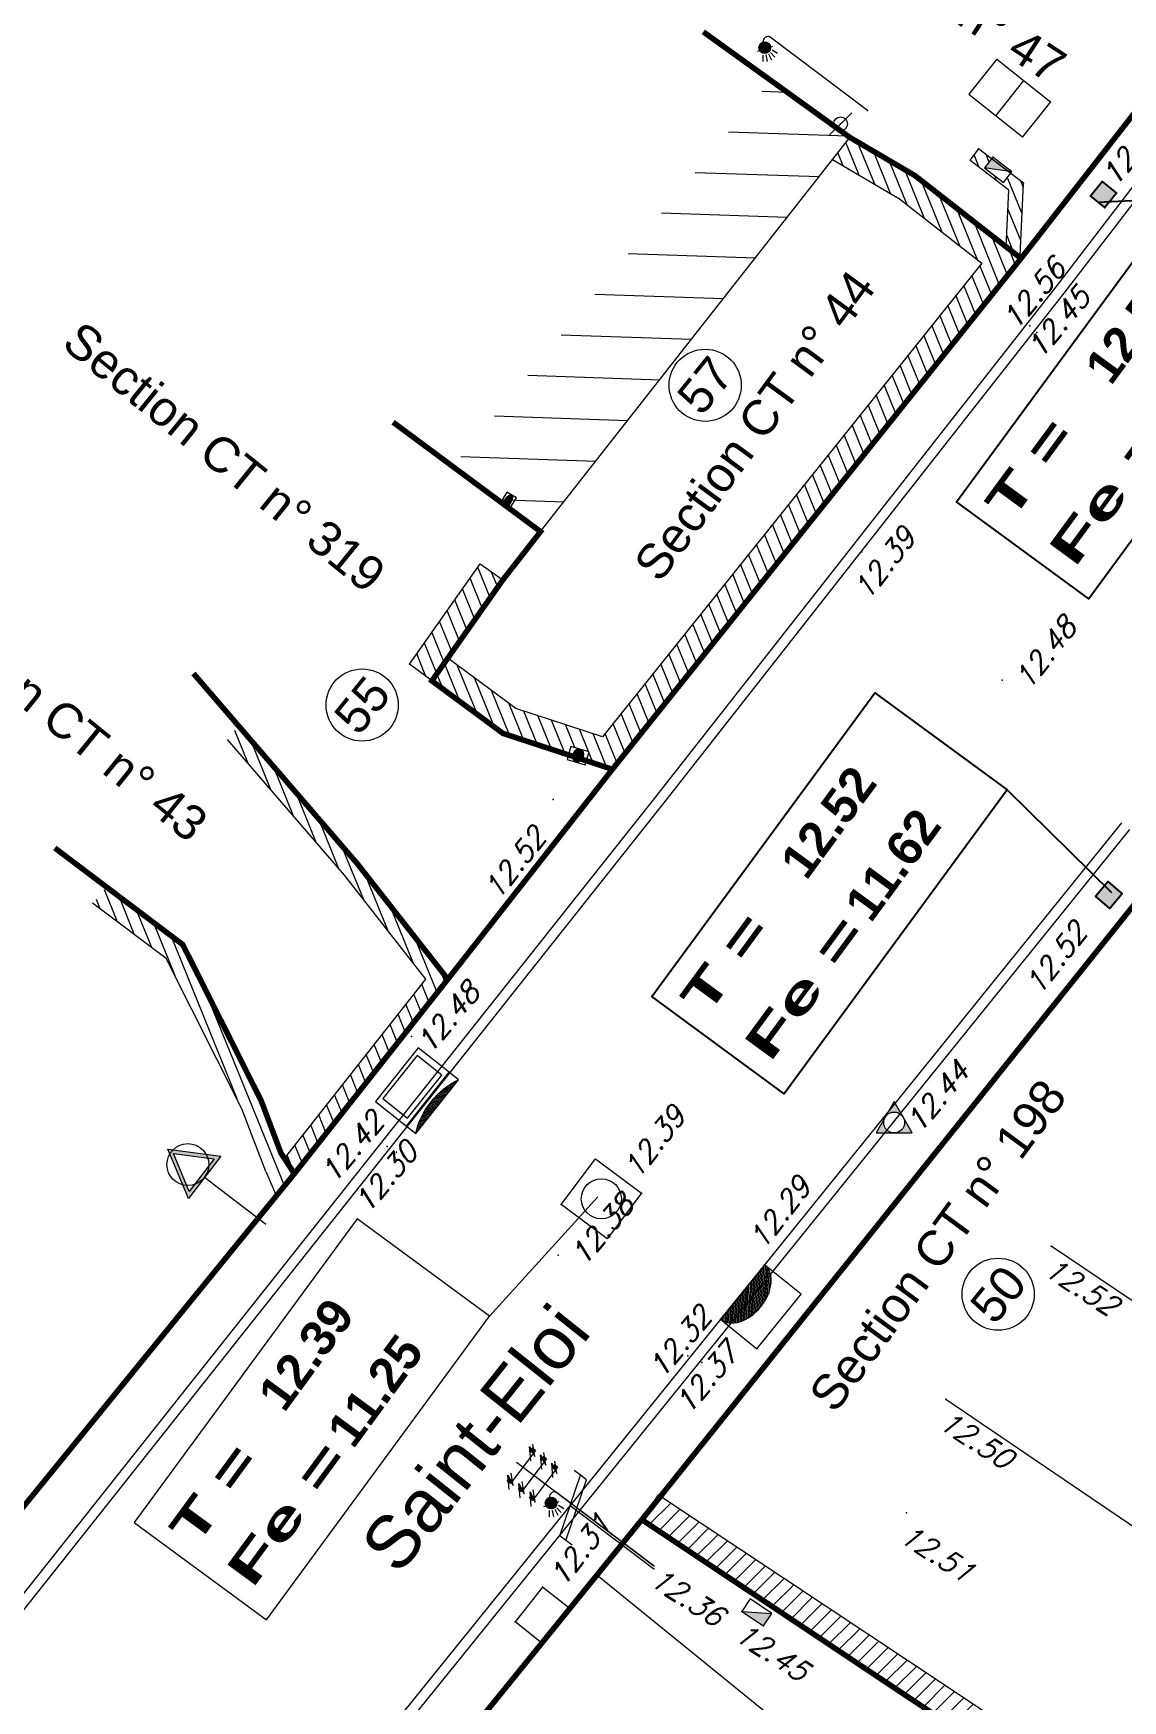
# Model space of a CAD drawing. Header units: metres. Extents: x 1380671 to 1381006, y 5226540 to 5226904.
# Drawn here: x 1380882.36 to 1380898.03, y 5226793.37 to 5226817.35 of the extents above; entities that cross this region are included whole.
import ezdxf
from ezdxf.enums import TextEntityAlignment as Align

# ---------------------------------------------------------------- set-up
doc = ezdxf.new("R2010")
doc.units = ezdxf.units.M
doc.header["$LTSCALE"] = 2
for name, color, linetype, lineweight in [('ASSEP_F_DIVERS', 30, 'Continuous', 0), ('ASSEP_P_AFFRON', 30, 'Continuous', 0), ('ASSEP_P_AV--RC', 30, 'Continuous', 0), ('ASSEP_P_TEXRCA', 30, 'Continuous', 0), ('ASSEP_P_TEXRP', 30, 'Continuous', 0), ('ASSEP_P_TEXRRA', 30, 'Continuous', 0), ('ASSEU_P_TEXRRA', 32, 'Continuous', 0), ('CAD_F_PARCELLE', 253, 'Continuous', 0), ('ECLAI_P_SUPPE1', 6, 'Continuous', 0), ('ELEC_P_AFFREC', 1, 'Continuous', 0), ('ELEC_P_SUPEBTB', 1, 'Continuous', 0), ('FDP_F_BATI', 7, 'Continuous', 9), ('FDP_F_PARCELLE', 7, 'Continuous', 0), ('FDP_F_TBATNUM', 7, 'Continuous', 0), ('FDP_L_BATI', 7, 'Continuous', 0), ('FDP_L_MURPLEIN', 7, 'Continuous', 0), ('GAZ_P_AFFREC', 2, 'Continuous', 0), ('GEOD_P_STA', 7, 'Continuous', 0), ('SIGH_L_CONTIN', 7, 'Continuous', 0), ('SIGV_P_P-A', 7, 'Continuous', 0), ('SIGV_P_P-B', 7, 'Continuous', 0), ('TEL_P_AFFREC', 3, 'Continuous', 0), ('TEL_P_SUP0', 3, 'Continuous', 0), ('TOPOALT', 7, 'Continuous', 0), ('TOPOJIS', 7, 'Continuous', 0), ('VOIE_F_TEXNOM', 252, 'Continuous', 0), ('VOIE_L_BORDURE', 252, 'Continuous', 0)]:
    doc.layers.add(name, color=color, linetype=linetype, lineweight=lineweight)
doc.layers.add('ASSEU_TEXRCA', color=32, linetype='Continuous')
doc.layers.add('ASSEU_TEXRP', color=32, linetype='Continuous')
doc.layers.get('0').freeze()
doc.styles.add('ARIAL', font='arialbd.ttf')
doc.styles.add('Arial 1.0', font='arial.ttf', dxfattribs={"height": 0.2})
doc.styles.add('Romans 1.0', font='Romans.shx', dxfattribs={"height": 0.2})
doc.styles.add('Romans 1.5', font='Romans.shx', dxfattribs={"height": 0.3})
pattern_1 = [(292.056034698, (0, 0), (0.148286896519, 0.060080558141), [])]

# ---------------------------------------------------------------- blocks, each defined once
blk = doc.blocks.new('TCPOINT')
at = {"color": 0}
blk.add_point((0, 0), dxfattribs=at)
at = {"layer": 'TOPOALT', "style": 'Romans 1.5'}
blk.add_attdef('ALT', text='', height=0.3, dxfattribs=at).set_placement((0.1, -0.1), align=Align.TOP_LEFT)
blk = doc.blocks.new('ftc001')
blk.add_hatch(color=256).paths.add_polyline_path([(0, 0), (0, 1), (1, 1), (1, 0)])
at = {"color": 0}
blk.add_lwpolyline([(0, 0), (0, 1), (1, 1), (1, 0)], close=True, dxfattribs=at)
blk = doc.blocks.new('ftc097')
blk.add_line((0, 0), (1, 0))
at = {"linetype": 'Continuous'}
blk.add_line((0, 0), (1, 0), dxfattribs=at)
blk.add_lwpolyline([(0, 0), (1, 0), (1, 0.197), (0, 0.197)], close=True)
at = {"flags": 128}
blk.add_lwpolyline([(0, 0), (1, 0.197)], dxfattribs=at)
blk.add_solid([(0, 0), (1, 0), (1, 0.197)])
blk = doc.blocks.new('point')
blk.add_point((0, 0))
blk = doc.blocks.new('ftc041')
for color, points in [(30, [(-0.11, 1.665), (-0.245, 1.76, 0.106841), (-0.252, 1.726, 0.662962)]), (256, [(-0.245, 1.76), (-0.11, 1.665, 0.202673), (-0.085, 1.726, 0.806944)])]:
    blk.add_hatch(color=color).paths.add_polyline_path(points)
blk.add_line((-0.27, 1.778), (-0.08, 1.645))
at = {"color": 30}
for points in [[(-0.269, 1.682), (-0.344, 1.63)], [(-0.243, 1.651), (-0.304, 1.578)], [(-0.209, 1.63), (-0.251, 1.543)], [(-0.174, 1.619), (-0.191, 1.526)], [(-0.128, 1.62), (-0.119, 1.531)]]:
    blk.add_lwpolyline(points, dxfattribs=at)
at = {"color": 0}
blk.add_lwpolyline([(0, 0), (0, 1.755)], dxfattribs=at)
blk.add_circle((-0.168, 1.726), 0.0839, dxfattribs=at)
blk.add_arc((-0.068, 1.743), 0.0691, 9.9206, 135.2883)
blk.add_blockref('point', (0, 0))
blk = doc.blocks.new('cb002')
at = {"color": 0, "linetype": 'Continuous'}
for p, q in [((0, 1), (0, 0)), ((0, 1), (1, 1)), ((0.5, 1), (0.5, 0)), ((1, 1), (1, 0)), ((0, 0), (1, 0))]:
    blk.add_line(p, q, dxfattribs=at)
blk = doc.blocks.new('ftc070')
at = {"color": 0, "linetype": 'Continuous'}
blk.add_line((0, 1.103968), (0, 0), dxfattribs=at)
blk.add_circle((0.000052, 1.405259), 0.30119, dxfattribs=at)
blk.add_blockref('point', (0, 0))
blk = doc.blocks.new('ftc073')
h = blk.add_hatch(color=12)
h.paths.add_polyline_path([(0.384, 1.104), (0, 1.768), (-0.384, 1.104)])
h.paths.add_polyline_path([(-0.297, 1.154), (0, 1.668), (0.297, 1.154)], flags=16)
at = {"color": 0, "linetype": 'Continuous'}
blk.add_line((0, 1.104), (0, 0), dxfattribs=at)
at = {"color": 0, "linetype": 'Continuous', "flags": 128}
for points in [[(0, 1.768), (0.384, 1.104), (-0.384, 1.104)], [(0, 1.668), (0.297, 1.154), (-0.297, 1.154)]]:
    blk.add_lwpolyline(points, close=True, dxfattribs=at)
blk.add_blockref('point', (0, 0))
blk = doc.blocks.new('ftc017')
h = blk.add_hatch(color=256)
h.paths.add_polyline_path([(0.13, 0.075), (0, 0.3), (-0.13, 0.075, -0.576824)])
h.paths.add_polyline_path([(-0.15, 0, -0.131353), (-0.13, 0.075), (-0.26, -0.15), (0, -0.15, -0.414265)])
h.paths.add_polyline_path([(0.26, -0.15), (0.13, 0.075, -0.131551), (0.15, 0, -0.414162), (0, -0.15)])
at = {"color": 0}
blk.add_line((0, 0), (0, 0), dxfattribs=at)
blk.add_lwpolyline([(0.26, -0.15), (0, 0.3), (-0.26, -0.15)], close=True, dxfattribs=at)
blk.add_circle((0, 0), 0.15, dxfattribs=at)
blk = doc.blocks.new('ftc014')
at = {"color": 0}
blk.add_lwpolyline([(0, 1), (1, 1), (1, 0), (0, 0), (0, 1)], dxfattribs=at)
blk.add_circle((0.5, 0.5), 0.35, dxfattribs=at)
blk = doc.blocks.new('ftc016')
for p, q in [((0, 0.022), (0.478, 0.5)), ((0.004, 0.063), (0.437, 0.496)), ((0.012, 0.108), (0.392, 0.488)), ((0.016, 0), (0.516, 0.5)), ((0.054, 0), (0.551, 0.497)), ((0.091, 0), (0.584, 0.493)), ((0.128, 0), (0.615, 0.487)), ((0.166, 0), (0.644, 0.479)), ((0.026, 0.16), (0.34, 0.474)), ((0.053, 0.224), (0.276, 0.447)), ((0.203, 0), (0.673, 0.469)), ((0.241, 0), (0.699, 0.459)), ((0.278, 0), (0.725, 0.447)), ((0.315, 0), (0.749, 0.434)), ((0.353, 0), (0.772, 0.419)), ((0.39, 0), (0.794, 0.404)), ((0.428, 0), (0.816, 0.388)), ((0.465, 0), (0.836, 0.371)), ((0.503, 0), (0.855, 0.352)), ((0.54, 0), (0.873, 0.333)), ((0.577, 0), (0.89, 0.313)), ((0.615, 0), (0.906, 0.291)), ((0.652, 0), (0.921, 0.269)), ((0.69, 0), (0.935, 0.246)), ((0.727, 0), (0.948, 0.221)), ((0.765, 0), (0.96, 0.196)), ((0.802, 0), (0.971, 0.169)), ((0.839, 0), (0.98, 0.141)), ((0.877, 0), (0.988, 0.111)), ((0.914, 0), (0.994, 0.079)), ((0.952, 0), (0.998, 0.046)), ((0.989, 0), (0.998, 0.009))]:
    blk.add_line(p, q)
blk.add_lwpolyline([(0, 0), (1, 0), (1, 1), (0, 1)], close=True)
blk.add_arc((0.5, 0), 0.5, 0, 180)
blk = doc.blocks.new('ftc019')
at = {"color": 0}
blk.add_line((0, 1.510991), (0, 0), dxfattribs=at)
for points in [[(-0.438601, 1.254946), (-0.438601, 1.36518), (0.438601, 1.656803), (0.438601, 1.767036)], [(-0.438601, 1.144712), (-0.438601, 1.254946), (0.438601, 1.546569), (0.438601, 1.656803)]]:
    blk.add_lwpolyline(points, dxfattribs=at)
blk = doc.blocks.new('cb001')
at = {"color": 0, "linetype": 'Continuous'}
for p, q in [((0, 1), (0, 0)), ((0, 1), (1, 1)), ((1, 1), (1, 0)), ((0, 0), (1, 0))]:
    blk.add_line(p, q, dxfattribs=at)
blk = doc.blocks.new('TCPOINT0')
at = {"color": 0}
blk.add_point((0, 0), dxfattribs=at)
blk = doc.blocks.new('ge21')
at = {"linetype": 'Continuous'}
for p, q in [((1, 1), (0, 1)), ((0, 1), (0, 0)), ((1, 0), (1, 1)), ((0, 0), (1, 0))]:
    blk.add_line(p, q, dxfattribs=at)
for p, q in [((0, 0), (1, 1)), ((1, 0), (1, 1)), ((0, 0), (1, 0))]:
    blk.add_line(p, q)
blk.add_solid([(0, 0), (1, 0), (1, 1)])
blk = doc.blocks.new('ftc015')
for p, q in [((0.029, -0.3), (0.115, -0.214)), ((0.066, -0.3), (0.194, -0.172)), ((0.104, -0.3), (0.256, -0.147)), ((0.141, -0.3), (0.31, -0.131)), ((0.179, -0.3), (0.359, -0.12)), ((0.216, -0.3), (0.404, -0.113)), ((0.254, -0.3), (0.445, -0.108)), ((0.291, -0.3), (0.484, -0.107)), ((0.328, -0.3), (0.522, -0.107)), ((0.366, -0.3), (0.557, -0.109)), ((0.403, -0.3), (0.591, -0.112)), ((0.441, -0.3), (0.624, -0.117)), ((0.478, -0.3), (0.655, -0.123)), ((0.515, -0.3), (0.686, -0.13)), ((0.553, -0.3), (0.715, -0.138)), ((0.59, -0.3), (0.743, -0.147)), ((0.628, -0.3), (0.77, -0.157)), ((0.665, -0.3), (0.797, -0.168)), ((0.703, -0.3), (0.823, -0.18)), ((0.74, -0.3), (0.847, -0.193)), ((0.777, -0.3), (0.871, -0.206)), ((0.815, -0.3), (0.895, -0.22)), ((0.852, -0.3), (0.917, -0.235)), ((0.89, -0.3), (0.939, -0.25)), ((0.927, -0.3), (0.961, -0.267)), ((0.965, -0.3), (0.981, -0.283))]:
    blk.add_line(p, q)
blk.add_lwpolyline([(0, 1), (1, 1), (1, 0), (0, 0), (0, 1)])
for points in [[(0.1, 0.9), (0.9, 0.9), (0.9, 0.1), (0.1, 0.1)], [(0, 0), (1, 0), (1, -0.3), (0, -0.3)]]:
    blk.add_lwpolyline(points, close=True)
blk.add_arc((0.5, -0.849), 0.742, 47.6561, 132.3439)
blk = doc.blocks.new('ftc027')
for points in [[(-0.298, 2.417), (-0.251, 2.417), (-0.251, 2.361), (-0.298, 2.361)], [(0.298, 2.417), (0.251, 2.417), (0.251, 2.361), (0.298, 2.361)], [(-0.298, 2.217), (-0.251, 2.217), (-0.251, 2.161), (-0.298, 2.161)], [(0.298, 2.217), (0.251, 2.217), (0.251, 2.161), (0.298, 2.161)], [(-0.298, 2.017), (-0.251, 2.017), (-0.251, 1.961), (-0.298, 1.961)], [(0.298, 2.017), (0.251, 2.017), (0.251, 1.961), (0.298, 1.961)]]:
    blk.add_hatch(color=256).paths.add_polyline_path(points)
at = {"color": 0}
for p, q in [((0.298, 2.361), (-0.298, 2.361)), ((0.298, 2.161), (-0.298, 2.161)), ((0.298, 1.961), (-0.298, 1.961))]:
    blk.add_line(p, q, dxfattribs=at)
at = {"flags": 128}
for points in [[(-0.378, 2.324), (-0.224, 2.463), (-0.296, 2.315), (-0.171, 2.445), (-0.171, 2.445)], [(0.14, 2.324), (0.295, 2.463), (0.223, 2.315), (0.348, 2.445), (0.348, 2.445)], [(-0.378, 2.124), (-0.224, 2.263), (-0.296, 2.115), (-0.171, 2.245), (-0.171, 2.245)], [(0.14, 2.124), (0.295, 2.263), (0.223, 2.115), (0.348, 2.245), (0.348, 2.245)], [(-0.378, 1.924), (-0.224, 2.063), (-0.296, 1.915), (-0.171, 2.045), (-0.171, 2.045)], [(0.14, 1.924), (0.295, 2.063), (0.223, 1.915), (0.348, 2.045), (0.348, 2.045)]]:
    blk.add_lwpolyline(points, dxfattribs=at)
for points in [[(-0.298, 2.417), (-0.251, 2.417), (-0.251, 2.361), (-0.298, 2.361)], [(0.298, 2.417), (0.251, 2.417), (0.251, 2.361), (0.298, 2.361)], [(-0.298, 2.217), (-0.251, 2.217), (-0.251, 2.161), (-0.298, 2.161)], [(0.298, 2.217), (0.251, 2.217), (0.251, 2.161), (0.298, 2.161)], [(-0.298, 2.017), (-0.251, 2.017), (-0.251, 1.961), (-0.298, 1.961)], [(0.298, 2.017), (0.251, 2.017), (0.251, 1.961), (0.298, 1.961)]]:
    blk.add_lwpolyline(points, close=True)
at = {"color": 0}
blk.add_lwpolyline([(0, 2.475), (0, 0)], dxfattribs=at)
blk.add_blockref('point', (0, 0))
blk = doc.blocks.new('ftc038b')
h = blk.add_hatch(color=256)
edge = h.paths.add_edge_path()
edge.add_ellipse((0.5, 0.099), major_axis=(-0.281, 0), ratio=0.350534, start_angle=0, end_angle=360)
blk.add_line((0, 0), (1, 0))
at = {"linetype": 'Continuous'}
blk.add_line((0, 0), (1, 0), dxfattribs=at)
blk.add_lwpolyline([(0, 0), (1, 0), (1, 0.197), (0, 0.197)], close=True)
blk.add_ellipse((0.5, 0.099), major_axis=(-0.281, 0), ratio=0.350534)
blk = doc.blocks.new('w013')
at = {"color": 0}
for points in [[(0.070711, 0.070711), (-0.160355, -0.160355)], [(0.160355, 0.160355), (0.070711, 0.070711)]]:
    blk.add_lwpolyline(points, dxfattribs=at)
blk.add_circle((0, 0), 0.1, dxfattribs=at)
blk.add_blockref('point', (0, 0))

msp = doc.modelspace()

# ---------------------------------------------------------------- hatches: boundary and pattern name
at = {"layer": 'FDP_F_BATI'}
h = msp.add_hatch(dxfattribs=at)
h.set_pattern_fill('_U', color=256, scale=0.6, angle=-2.0042, style=0, pattern_type=0)
h.set_pattern_definition([(357.995834542, (0, 0), (0.02098329197, 0.59963297229), [])])
h.paths.add_polyline_path([(1380888.393, 5226811.119), (1380889.657, 5226810.181), (1380894.105, 5226815.85), (1380892.967, 5226816.67)])
at = {"layer": 'FDP_L_MURPLEIN'}
h = msp.add_hatch(dxfattribs=at)
h.set_pattern_fill('_USER', color=256, scale=0.159996, angle=292.056, style=0, pattern_type=0)
h.set_pattern_definition([(292.0560347, (1047795.356, 5093857.92345), (0.14828689652, 0.06008055814), [])])
h.paths.add_polyline_path([(1380896.564, 5226814.11), (1380895.041, 5226815.3), (1380894.104, 5226815.85), (1380893.855, 5226815.532), (1380894.816, 5226814.969), (1380895.999, 5226814.044), (1380890.55, 5226807.23), (1380889.302, 5226807.639), (1380888.324, 5226808.363), (1380889.114, 5226809.487), (1380888.787, 5226809.717), (1380887.772, 5226808.273), (1380889.116, 5226807.279), (1380890.057, 5226806.971), (1380890.094, 5226807.093), (1380890.355, 5226807.015), (1380890.316, 5226806.886), (1380890.689, 5226806.763)])
h = msp.add_hatch(dxfattribs=at)
h.set_pattern_fill('_USER', color=256, scale=0.159996, angle=292.056, style=0, pattern_type=0)
h.set_pattern_definition(pattern_1)
h.paths.add_polyline_path([(1380896.143, 5226815.543), (1380895.955, 5226815.686), (1380895.83, 5226815.521), (1380896.391, 5226815.093), (1380896.351, 5226814.277), (1380896.509, 5226814.153), (1380896.552, 5226814.151), (1380896.603, 5226815.192), (1380896.418, 5226815.333), (1380896.314, 5226815.199), (1380896.041, 5226815.413)])
h = msp.add_hatch(dxfattribs=at)
h.set_pattern_fill('_USER', color=256, scale=0.159996, angle=292.056, style=0, pattern_type=0)
h.set_pattern_definition(pattern_1)
h.paths.add_polyline_path([(1380887.029, 5226805.397), (1380885.317, 5226807.385), (1380885.156, 5226807.19), (1380886.836, 5226805.238), (1380888.006, 5226803.745), (1380885.974, 5226801.167), (1380886.117, 5226800.946), (1380888.324, 5226803.744)])
h = msp.add_hatch(dxfattribs=at)
h.set_pattern_fill('_USER', color=256, scale=0.16, angle=45, style=0, pattern_type=0)
h.set_pattern_definition([(45, (0, 0), (-0.11313708499, 0.11313708499), [])])
h.paths.add_polyline_path([(1380891.113, 5226795.971), (1380895.322, 5226793.173), (1380897.388, 5226791.791), (1380898.211, 5226791.319), (1380898.45, 5226791.678), (1380897.614, 5226792.156), (1380895.561, 5226793.531), (1380891.351, 5226796.329)])

# ---------------------------------------------------------------- linework, layer by layer
at = {"layer": 'ASSEP_P_TEXRCA', "flags": 128}
msp.add_lwpolyline([(1380888.923, 5226798.9), (1380890.48, 5226800.615)], dxfattribs=at)
msp.add_lwpolyline([(1380888.923, 5226798.9), (1380887.02, 5226800.297), (1380883.813, 5226795.928), (1380885.715, 5226794.532)], close=True, dxfattribs=at)
at = {"layer": 'ASSEU_TEXRCA', "color": 32, "flags": 128}
for points in [[(1380900.746, 5226813.582), (1380897.539, 5226809.213), (1380895.636, 5226810.609), (1380898.844, 5226814.978)], [(1380896.366, 5226806.466), (1380893.158, 5226802.097), (1380891.256, 5226803.493), (1380894.463, 5226807.862)]]:
    msp.add_lwpolyline(points, close=True, dxfattribs=at)
at = {"layer": 'ASSEU_TEXRCA', "flags": 128}
for points in [[(1380897.67, 5226814.921), (1380898.844, 5226814.978)], [(1380896.366, 5226806.466), (1380897.866, 5226804.99)]]:
    msp.add_lwpolyline(points, dxfattribs=at)
at = {"layer": 'CAD_F_PARCELLE', "const_width": 0.08, "flags": 128}
for points in [[(1380899.593, 5226817.997), (1380896.565, 5226814.11)], [(1380887.537, 5226811.754), (1380889.657, 5226810.181), (1380889.115, 5226809.487), (1380888.094, 5226808.035), (1380889.117, 5226807.279), (1380890.69, 5226806.763), (1380896.565, 5226814.11), (1380895.042, 5226815.3), (1380894.105, 5226815.85), (1380891.997, 5226817.369)], [(1380886.117, 5226800.946), (1380888.324, 5226803.744), (1380887.029, 5226805.397), (1380884.666, 5226808.141)], [(1380890.69, 5226806.763), (1380888.324, 5226803.744)], [(1380882.673, 5226805.631), (1380884.512, 5226804.242), (1380885.638, 5226802.001), (1380885.925, 5226801.242), (1380886.117, 5226800.946), (1380876.96, 5226789.689), (1380876.643, 5226789.513), (1380874.167, 5226786.164)], [(1380898.814, 5226805.594), (1380891.113, 5226795.971), (1380897.388, 5226791.791), (1380898.211, 5226791.319), (1380900.896, 5226789.502)], [(1380891.113, 5226795.971), (1380874.132, 5226775.006), (1380854.48, 5226747.071), (1380851.411, 5226741.6), (1380846.536, 5226732.455), (1380842.043, 5226723.838)]]:
    msp.add_lwpolyline(points, dxfattribs=at)
at = {"layer": 'FDP_F_BATI'}
msp.add_line((1380891.113, 5226795.971), (1380891.351, 5226796.329), dxfattribs=at)
at = {"layer": 'FDP_F_TBATNUM'}
for centre in [(1380892.024, 5226812.286), (1380887.092, 5226807.687), (1380896.237, 5226799.213)]:
    msp.add_circle(centre, 0.519, dxfattribs=at)
at = {"layer": 'FDP_L_BATI', "flags": 128}
msp.add_lwpolyline([(1380888.393, 5226811.119), (1380889.657, 5226810.181), (1380894.105, 5226815.85), (1380892.967, 5226816.67)], dxfattribs=at)
at = {"layer": 'FDP_L_MURPLEIN'}
for p, q in [((1380895.955, 5226815.686), (1380895.83, 5226815.521)), ((1380896.552, 5226814.151), (1380896.351, 5226814.277)), ((1380888.788, 5226809.717), (1380889.115, 5226809.487)), ((1380883.38, 5226805.035), (1380883.567, 5226804.575)), ((1380883.265, 5226804.895), (1380883.319, 5226804.76)), ((1380883.597, 5226804.927), (1380883.814, 5226804.389)), ((1380883.844, 5226804.742), (1380884.062, 5226804.204)), ((1380884.092, 5226804.556), (1380884.4, 5226803.797)), ((1380884.34, 5226804.371), (1380885.289, 5226802.029)), ((1380884.784, 5226803.7), (1380885.973, 5226800.767)), ((1380886.117, 5226800.946), (1380885.925, 5226801.242)), ((1380886.117, 5226800.946), (1380885.974, 5226801.167)), ((1380885.999, 5226801.128), (1380886.088, 5226800.909)), ((1380885.705, 5226800.977), (1380885.858, 5226800.624))]:
    msp.add_line(p, q, dxfattribs=at)
at = {"layer": 'FDP_L_MURPLEIN', "flags": 128}
for points in [[(1380894.105, 5226815.85), (1380895.042, 5226815.3), (1380896.565, 5226814.11), (1380890.69, 5226806.763), (1380889.117, 5226807.279), (1380887.772, 5226808.273), (1380888.788, 5226809.717)], [(1380893.856, 5226815.532), (1380894.817, 5226814.969), (1380896, 5226814.044), (1380890.55, 5226807.23), (1380889.303, 5226807.639), (1380888.324, 5226808.362), (1380889.115, 5226809.487)], [(1380896.351, 5226814.277), (1380896.391, 5226815.093), (1380895.83, 5226815.521)], [(1380896.552, 5226814.151), (1380896.603, 5226815.192), (1380895.955, 5226815.686)], [(1380886.117, 5226800.946), (1380888.324, 5226803.744), (1380887.029, 5226805.397), (1380885.317, 5226807.385)], [(1380885.974, 5226801.167), (1380888.006, 5226803.745), (1380886.836, 5226805.238), (1380885.156, 5226807.19)], [(1380885.925, 5226801.242), (1380885.638, 5226802.001), (1380884.512, 5226804.242), (1380883.408, 5226805.068)], [(1380885.705, 5226800.977), (1380885.363, 5226801.881), (1380884.275, 5226804.044), (1380883.217, 5226804.837)], [(1380891.351, 5226796.329), (1380895.561, 5226793.531), (1380897.614, 5226792.156), (1380898.45, 5226791.678)], [(1380891.113, 5226795.971), (1380895.322, 5226793.173), (1380897.388, 5226791.791), (1380898.211, 5226791.319)]]:
    msp.add_lwpolyline(points, dxfattribs=at)
at = {"layer": 'SIGH_L_CONTIN', "flags": 128}
for points in [[(1380900.701, 5226797.411), (1380896.997, 5226799.903)], [(1380895.482, 5226797.702), (1380899.154, 5226795.212)], [(1380890.492, 5226795.157), (1380894.043, 5226792.271)]]:
    msp.add_lwpolyline(points, dxfattribs=at)
at = {"layer": 'SIGH_L_CONTIN', "linetype": 'Continuous', "flags": 128}
msp.add_lwpolyline([(1380890.492, 5226795.157), (1380894.043, 5226792.271)], dxfattribs=at)
at = {"layer": 'VOIE_L_BORDURE', "flags": 128}
for points in [[(1380874.785, 5226785.581), (1380881.504, 5226794.004), (1380891.313, 5226806.369), (1380897.069, 5226813.701), (1380898.62, 5226815.72), (1380900.057, 5226817.56), (1380907.781, 5226827.46), (1380916.747, 5226838.922), (1380916.747, 5226838.922), (1380917.557, 5226839.937), (1380925.91, 5226850.652), (1380929.106, 5226854.886), (1380932.517, 5226859.893), (1380939.312, 5226869.874), (1380940.115, 5226871.123), (1380942.613, 5226875.5), (1380945.075, 5226879.857)], [(1380881.621, 5226793.911), (1380881.621, 5226793.911), (1380891.431, 5226806.276), (1380897.188, 5226813.609), (1380898.738, 5226815.629), (1380900.175, 5226817.467), (1380907.9, 5226827.368), (1380916.865, 5226838.83), (1380916.865, 5226838.83), (1380917.675, 5226839.845), (1380926.029, 5226850.561), (1380929.228, 5226854.799), (1380932.641, 5226859.808), (1380939.437, 5226869.791), (1380940.243, 5226871.045), (1380940.243, 5226871.045), (1380940.243, 5226871.045), (1380942.743, 5226875.426), (1380945.206, 5226879.783)], [(1380898.124, 5226805.898), (1380892.995, 5226799.543), (1380883.055, 5226787.232), (1380875.566, 5226777.989), (1380867.132, 5226766.556), (1380861.849, 5226759.185), (1380861.446, 5226758.839), (1380861.194, 5226758.458), (1380861.038, 5226757.996), (1380860.425, 5226757.157), (1380858.92, 5226755.082), (1380858.274, 5226754.239), (1380856.666, 5226751.993), (1380854.782, 5226749.175), (1380852.987, 5226746.328), (1380850.534, 5226741.879), (1380850.047, 5226740.97), (1380848.816, 5226738.734), (1380848.322, 5226737.845), (1380845.637, 5226732.911), (1380842.45, 5226726.792)], [(1380898.008, 5226805.993), (1380892.878, 5226799.637), (1380882.938, 5226787.326), (1380875.447, 5226778.081), (1380867.01, 5226766.644), (1380861.738, 5226759.287), (1380861.332, 5226758.94), (1380861.059, 5226758.525), (1380860.896, 5226758.044)]]:
    msp.add_lwpolyline(points, dxfattribs=at)

# ---------------------------------------------------------------- block references
at = {"layer": 'ASSEP_F_DIVERS', "rotation": 359.5558539499581}
msp.add_blockref('w013', (1380893.971, 5226816.045), dxfattribs=at)
at = {"layer": 'ASSEP_P_AFFRON', "xscale": 0.8235791514318016, "yscale": 0.8235791514318016, "rotation": 143.2487876809073}
msp.add_blockref('ftc014', (1380891.107, 5226800.669), dxfattribs=at)
at = {"layer": 'ASSEP_P_AV--RC'}
for name, p, xscale, yscale, rotation in [('ftc015', (1380888.344, 5226802.405), 0.9885978570141837, -0.5678540787165695, 231.5232399081784), ('ftc016', (1380892.878, 5226799.637), 1.007712356520967, 0.675173028023555, 230.9705573091263)]:
    msp.add_blockref(name, p, dxfattribs=dict(at, xscale=xscale, yscale=yscale, rotation=rotation))
at = {"layer": 'ASSEU_TEXRCA'}
for p, xscale, yscale, rotation in [((1380897.563, 5226815.008), 0.2668918726295221, 0.2668918726295221, 321.1270934131305), ((1380897.812, 5226805.147), 0.2735561574135167, 0.2735561574135167, 229.6648518633562)]:
    msp.add_blockref('ftc001', p, dxfattribs=dict(at, xscale=xscale, yscale=yscale, rotation=rotation))
at = {"layer": 'ECLAI_P_SUPPE1', "rotation": 52.95555}
for p in [(1380894.359, 5226816.236), (1380891.287, 5226795.305)]:
    msp.add_blockref('ftc041', p, dxfattribs=at)
at = {"layer": 'ELEC_P_AFFREC'}
for name, p, xscale, yscale, rotation in [('cb002', (1380895.815, 5226816.474), 0.9877129990206291, 0.6447164176223388, 321.4472649662358), ('ge21', (1380892.551, 5226794.652), 0.3761414109214429, 0.2141227103873041, 326.5195667475079)]:
    msp.add_blockref(name, p, dxfattribs=dict(at, xscale=xscale, yscale=yscale, rotation=rotation))
at = {"layer": 'ELEC_P_AFFREC', "xscale": 0.3466127403400686, "rotation": 142.0312726973239}
msp.add_blockref('ftc097', (1380896.435, 5226815.355), dxfattribs=at)
at = {"layer": 'ELEC_P_SUPEBTB', "rotation": 52.95555}
msp.add_blockref('ftc027', (1380891.287, 5226795.305), dxfattribs=at)
at = {"layer": 'GAZ_P_AFFREC'}
for p, xscale, rotation in [((1380889.07, 5226810.581), 0.1608656702354658, 328.9270815259081), ((1380890.038, 5226806.904), 0.2723171895608589, 343.3225716041864)]:
    msp.add_blockref('ftc038b', p, dxfattribs=dict(at, xscale=xscale, rotation=rotation))
at = {"layer": 'GEOD_P_STA'}
msp.add_blockref('ftc017', (1380894.741, 5226801.683), dxfattribs=at)
at = {"layer": 'SIGV_P_P-A', "rotation": 52.7036025880971}
msp.add_blockref('ftc073', (1380885.704, 5226800.226), dxfattribs=at)
at = {"layer": 'SIGV_P_P-B', "rotation": 52.7036025880971}
msp.add_blockref('ftc070', (1380885.704, 5226800.226), dxfattribs=at)
at = {"layer": 'TEL_P_AFFREC', "xscale": 0.6392015510054719, "yscale": 0.4815152469984898, "rotation": 231.6801249001259}
msp.add_blockref('cb001', (1380889.687, 5226795.002), dxfattribs=at)
at = {"layer": 'TEL_P_SUP0', "rotation": 52.95555}
msp.add_blockref('ftc019', (1380891.288, 5226795.264), dxfattribs=at)
at = {"layer": 'TOPOJIS'}
for p in [(1380896.984, 5226816.367), (1380896.587, 5226815.859), (1380895.955, 5226815.686), (1380896.162, 5226815.568), (1380896.064, 5226815.343), (1380896.603, 5226815.192), (1380897.771, 5226814.84), (1380896.552, 5226814.151), (1380885.704, 5226800.226)]:
    msp.add_blockref('TCPOINT', p, dxfattribs=at)
ref = msp.add_blockref('TCPOINT', (1380897.563, 5226815.008), dxfattribs=at)
ref.add_attrib('ALT', '12.58', dxfattribs={"layer": 'TOPOALT', "height": 0.3, "rotation": 51.5184, "style": 'Romans 1.5', "oblique": 18}).set_placement((1380897.688, 5226815.307), align=Align.TOP_LEFT)
ref = msp.add_blockref('TCPOINT', (1380896.691, 5226813.142), dxfattribs=at)
ref.add_attrib('ALT', '12.56', dxfattribs={"layer": 'TOPOALT', "height": 0.3, "rotation": 50.2221, "style": 'Romans 1.5', "oblique": 18}).set_placement((1380896.258, 5226813.249), align=Align.TOP_LEFT)
ref = msp.add_blockref('TCPOINT', (1380896.793, 5226813.046), dxfattribs=at)
ref.add_attrib('ALT', '12.45', dxfattribs={"layer": 'TOPOALT', "height": 0.3, "rotation": 50.2221, "style": 'Romans 1.5', "oblique": 18}).set_placement((1380896.612, 5226812.837), align=Align.TOP_LEFT)
ref = msp.add_blockref('TCPOINT', (1380894.278, 5226809.891), dxfattribs=dict(at, rotation=359.5558538366199))
ref.add_attrib('ALT', '12.39', dxfattribs={"layer": 'TOPOALT', "height": 0.3, "rotation": 52.144, "style": 'Romans 1.0', "oblique": 18}).set_placement((1380894.122, 5226809.354), align=Align.TOP_LEFT)
ref = msp.add_blockref('TCPOINT', (1380896.295, 5226808.047), dxfattribs=dict(at, rotation=359.5558535144955))
ref.add_attrib('ALT', '12.48', dxfattribs={"layer": 'TOPOALT', "height": 0.3, "rotation": 52.144, "style": 'Romans 1.0', "oblique": 18}).set_placement((1380896.436, 5226808.065), align=Align.TOP_LEFT)
for name, p, rotation in [('TCPOINT', (1380887.772, 5226808.273), 359.5558546882072), ('TCPOINT', (1380889.954, 5226800.502), 359.5558543597747), ('TCPOINT', (1380892.244, 5226798.855), 359.5558541447838), ('TCPOINT', (1380892.84, 5226798.518), 359.5558540377537), ('TCPOINT0', (1380891.113, 5226795.971), 359.5558544085845), ('TCPOINT', (1380892.967, 5226794.633), 359.5558541938005), ('TCPOINT', (1380889.291, 5226794.501), 359.5558544068266), ('TCPOINT', (1380892.864, 5226794.444), 359.5558541401303), ('TCPOINT', (1380889.7, 5226794.242), 359.5558544598763)]:
    msp.add_blockref(name, p, dxfattribs=dict(at, rotation=rotation))
ref = msp.add_blockref('TCPOINT', (1380889.836, 5226806.328), dxfattribs=dict(at, rotation=359.5558545261626))
ref.add_attrib('ALT', '12.52', dxfattribs={"layer": 'TOPOALT', "height": 0.3, "rotation": 51.8669, "style": 'Romans 1.0', "oblique": 18}).set_placement((1380888.806, 5226805.045), align=Align.TOP_LEFT)
ref = msp.add_blockref('TCPOINT', (1380897.812, 5226805.147), dxfattribs=dict(at, rotation=359.5558533514168))
ref.add_attrib('ALT', '12.52', dxfattribs={"layer": 'TOPOALT', "height": 0.3, "rotation": 52.144, "style": 'Romans 1.0', "oblique": 18}).set_placement((1380896.587, 5226803.675), align=Align.TOP_LEFT)
ref = msp.add_blockref('TCPOINT', (1380887.802, 5226802.918), dxfattribs=at)
ref.add_attrib('ALT', '12.48', dxfattribs={"layer": 'TOPOALT', "height": 0.3, "rotation": 50.2221, "style": 'Romans 1.5', "oblique": 18}).set_placement((1380887.834, 5226802.838), align=Align.TOP_LEFT)
ref = msp.add_blockref('TCPOINT', (1380894.733, 5226801.688), dxfattribs=at)
ref.add_attrib('ALT', '12.44', dxfattribs={"layer": 'TOPOALT', "height": 0.3, "rotation": 50.2221, "style": 'Romans 1.5', "oblique": 18}).set_placement((1380894.874, 5226801.701), align=Align.TOP_LEFT)
ref = msp.add_blockref('TCPOINT', (1380887.45, 5226801.34), dxfattribs=at)
ref.add_attrib('ALT', '12.42', dxfattribs={"layer": 'TOPOALT', "height": 0.3, "rotation": 50.2221, "style": 'Romans 1.5', "oblique": 18}).set_placement((1380886.457, 5226800.975), align=Align.TOP_LEFT)
ref = msp.add_blockref('TCPOINT', (1380891.107, 5226800.669), dxfattribs=dict(at, rotation=359.5558542534685))
ref.add_attrib('ALT', '12.39', dxfattribs={"layer": 'TOPOALT', "height": 0.3, "rotation": 52.144, "style": 'Romans 1.0', "oblique": 18}).set_placement((1380890.813, 5226801.031), align=Align.TOP_LEFT)
ref = msp.add_blockref('TCPOINT', (1380887.584, 5226801.255), dxfattribs=at)
ref.add_attrib('ALT', '12.30', dxfattribs={"layer": 'TOPOALT', "height": 0.3, "rotation": 50.2221, "style": 'Romans 1.5', "oblique": 18}).set_placement((1380886.941, 5226800.544), align=Align.TOP_LEFT)
ref = msp.add_blockref('TCPOINT', (1380892.878, 5226799.637), dxfattribs=dict(at, rotation=359.5558541991779))
ref.add_attrib('ALT', '12.29', dxfattribs={"layer": 'TOPOALT', "height": 0.3, "rotation": 52.144, "style": 'Romans 1.0', "oblique": 18}).set_placement((1380892.617, 5226800.015), align=Align.TOP_LEFT)
ref = msp.add_blockref('TCPOINT', (1380889.908, 5226799.775), dxfattribs=at)
ref.add_attrib('ALT', '12.38', dxfattribs={"layer": 'TOPOALT', "height": 0.3, "rotation": 50.2221, "style": 'Romans 1.5', "oblique": 18}).set_placement((1380890.049, 5226799.788), align=Align.TOP_LEFT)
ref = msp.add_blockref('TCPOINT', (1380896.997, 5226799.903), dxfattribs=at)
ref.add_attrib('ALT', '12.52', dxfattribs={"layer": 'TOPOALT', "height": 0.3, "rotation": 327.0773, "style": 'Romans 1.5', "oblique": 18}).set_placement((1380897.027, 5226799.765), align=Align.TOP_LEFT)
ref = msp.add_blockref('TCPOINT', (1380891.773, 5226798.327), dxfattribs=at)
ref.add_attrib('ALT', '12.32', dxfattribs={"layer": 'TOPOALT', "height": 0.3, "rotation": 50.2221, "style": 'Romans 1.5', "oblique": 18}).set_placement((1380891.17, 5226798.171), align=Align.TOP_LEFT)
ref = msp.add_blockref('TCPOINT', (1380891.974, 5226798.233), dxfattribs=at)
ref.add_attrib('ALT', '12.37', dxfattribs={"layer": 'TOPOALT', "height": 0.3, "rotation": 50.2221, "style": 'Romans 1.5', "oblique": 18}).set_placement((1380891.554, 5226797.655), align=Align.TOP_LEFT)
ref = msp.add_blockref('TCPOINT', (1380895.482, 5226797.702), dxfattribs=at)
ref.add_attrib('ALT', '12.50', dxfattribs={"layer": 'TOPOALT', "height": 0.3, "rotation": 327.0773, "style": 'Romans 1.5', "oblique": 18}).set_placement((1380895.512, 5226797.563), align=Align.TOP_LEFT)
ref = msp.add_blockref('TCPOINT', (1380894.921, 5226796.068), dxfattribs=at)
ref.add_attrib('ALT', '12.51', dxfattribs={"layer": 'TOPOALT', "height": 0.3, "rotation": 327.0773, "style": 'Romans 1.5', "oblique": 18}).set_placement((1380894.951, 5226795.93), align=Align.TOP_LEFT)
ref = msp.add_blockref('TCPOINT', (1380889.687, 5226795.002), dxfattribs=dict(at, rotation=359.5558543539837))
ref.add_attrib('ALT', '12.31', dxfattribs={"layer": 'TOPOALT', "height": 0.3, "rotation": 52.144, "style": 'Romans 1.0', "oblique": 18}).set_placement((1380889.747, 5226795.166), align=Align.TOP_LEFT)
ref = msp.add_blockref('TCPOINT', (1380891.288, 5226795.264), dxfattribs=dict(at, rotation=359.5558544077572))
ref.add_attrib('ALT', '12.36', dxfattribs={"layer": 'TOPOALT', "height": 0.3, "rotation": 326.7588, "style": 'Romans 1.0', "oblique": 18}).set_placement((1380891.362, 5226795.304), align=Align.TOP_LEFT)
ref = msp.add_blockref('TCPOINT', (1380892.551, 5226794.652), dxfattribs=dict(at, rotation=359.5558541403371))
ref.add_attrib('ALT', '12.45', dxfattribs={"layer": 'TOPOALT', "height": 0.3, "rotation": 326.7588, "style": 'Romans 1.0', "oblique": 18}).set_placement((1380892.579, 5226794.514), align=Align.TOP_LEFT)

# ---------------------------------------------------------------- texts
at = {"layer": 'ASSEP_P_TEXRP', "style": 'ARIAL'}
msp.add_text(' 11.25', height=0.5, rotation=53.7142, dxfattribs=at).set_placement((1380886.848, 5226796.819, -6.97))
at = {"layer": 'ASSEP_P_TEXRP', "style": 'ARIAL', "width": 1.651217}
msp.add_text('Fe =', height=0.5, rotation=53.7142, dxfattribs=at).set_placement((1380885.513, 5226794.966), (1380886.897, 5226796.852), align=Align.FIT)
at = {"layer": 'ASSEP_P_TEXRRA', "style": 'ARIAL'}
msp.add_text('12.39', height=0.5, rotation=53.7142, dxfattribs=at).set_placement((1380887.004, 5226798.906), align=Align.RIGHT)
at = {"layer": 'ASSEP_P_TEXRRA', "style": 'ARIAL', "width": 1.516535}
msp.add_text('T =', height=0.5, rotation=53.7142, dxfattribs=at).set_placement((1380884.696, 5226795.565), (1380885.619, 5226796.823), align=Align.FIT)
at = {"layer": 'ASSEU_P_TEXRRA', "style": 'ARIAL'}
for s, p in [('12.58', (1380898.893, 5226813.677)), ('12.52', (1380894.513, 5226806.561))]:
    msp.add_text(s, height=0.5, rotation=53.7142, dxfattribs=at).set_placement(p, align=Align.RIGHT)
at = {"layer": 'ASSEU_P_TEXRRA', "style": 'ARIAL', "width": 1.516535}
for p, p2 in [((1380896.425, 5226810.315), (1380897.348, 5226811.573)), ((1380892.045, 5226803.199), (1380892.968, 5226804.457))]:
    msp.add_text('T =', height=0.5, rotation=53.7142, dxfattribs=at).set_placement(p, p2, align=Align.FIT)
at = {"layer": 'ASSEU_TEXRP', "style": 'ARIAL', "width": 1.651217}
for p, p2 in [((1380897.336, 5226809.647), (1380898.721, 5226811.533)), ((1380892.956, 5226802.531), (1380894.34, 5226804.417))]:
    msp.add_text('Fe =', height=0.5, rotation=53.7142, dxfattribs=at).set_placement(p, p2, align=Align.FIT)
at = {"layer": 'ASSEU_TEXRP', "style": 'ARIAL'}
msp.add_text(' 11.62', height=0.5, rotation=53.7142, dxfattribs=at).set_placement((1380894.291, 5226804.384, -6.97))
at = {"layer": 'FDP_F_PARCELLE', "style": 'Arial 1.0'}
for s, rotation, p in [('Section CT n° 47', 326.8234, (1380894.775, 5226818.05)), ('Section CT n° 44', 53.7142, (1380892.936, 5226811.559)), ('Section CT n° 319', 320.9487, (1380884.955, 5226811.061)), ('Section CT n° 43', 320.9487, (1380882.55, 5226807.356)), ('Section CT n° 198', 53.7142, (1380895.568, 5226799.77))]:
    msp.add_text(s, height=0.5, rotation=rotation, dxfattribs=at).set_placement(p, align=Align.CENTER)
at = {"layer": 'FDP_F_TBATNUM', "style": 'Arial 1.0'}
for s, p in [('57', (1380892.024, 5226812.286)), ('55', (1380887.092, 5226807.687)), ('50', (1380896.237, 5226799.213))]:
    msp.add_text(s, height=0.5, rotation=50.9417, dxfattribs=at).set_placement(p, align=Align.MIDDLE_CENTER)
at = {"layer": 'VOIE_F_TEXNOM', "style": 'Arial 1.0'}
msp.add_text('Rue                                      Basse                                          de                                              Saint-Eloi', height=0.75, rotation=51.4433, dxfattribs=at).set_placement((1380875.419, 5226780.457), align=Align.MIDDLE_CENTER)

doc.saveas('drawing.dxf')
